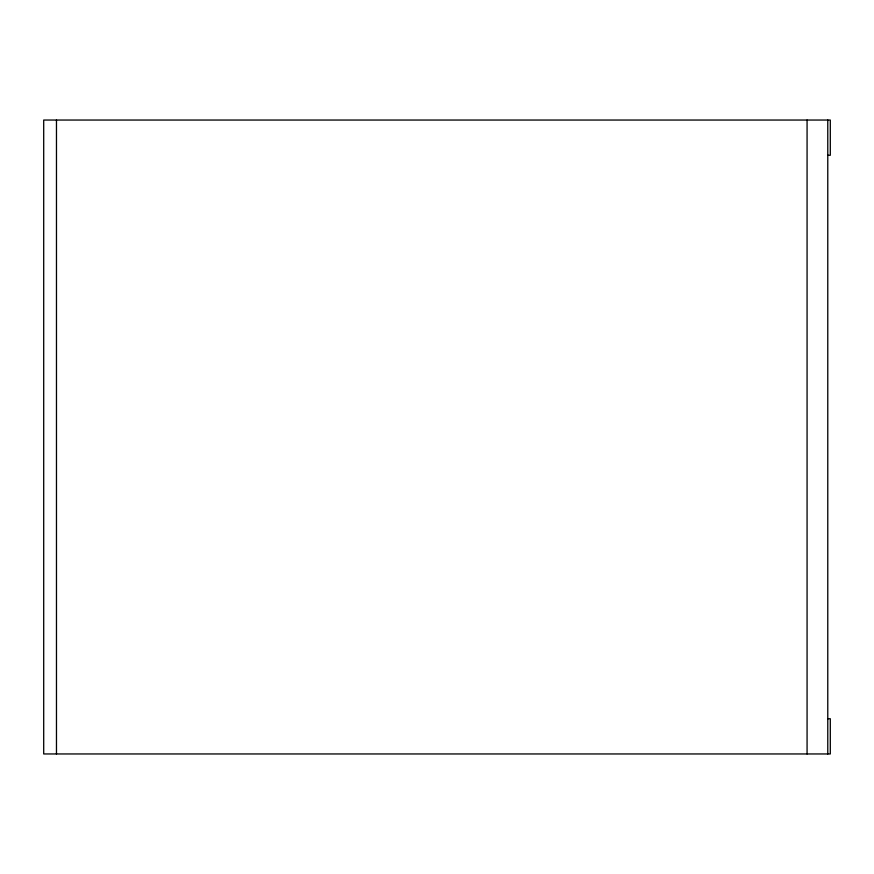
<?xml version="1.0" encoding="UTF-8"?>
<svg xmlns="http://www.w3.org/2000/svg" width="874" height="874" viewBox="0 0 874 874"><rect width="100%" height="100%" fill="white"/><g stroke="black" fill="none" stroke-linecap="round" stroke-linejoin="round"><path stroke-width="1.31" d="M827.569 155.266L830.3 155.266L830.3 120.044L43.7 120.044L43.7 753.956L830.3 753.956L830.3 718.734L827.569 718.734M827.776 120.044L827.776 753.956M807.073 120.044L807.073 753.956M56.471 120.044L56.471 753.956"/></g></svg>
